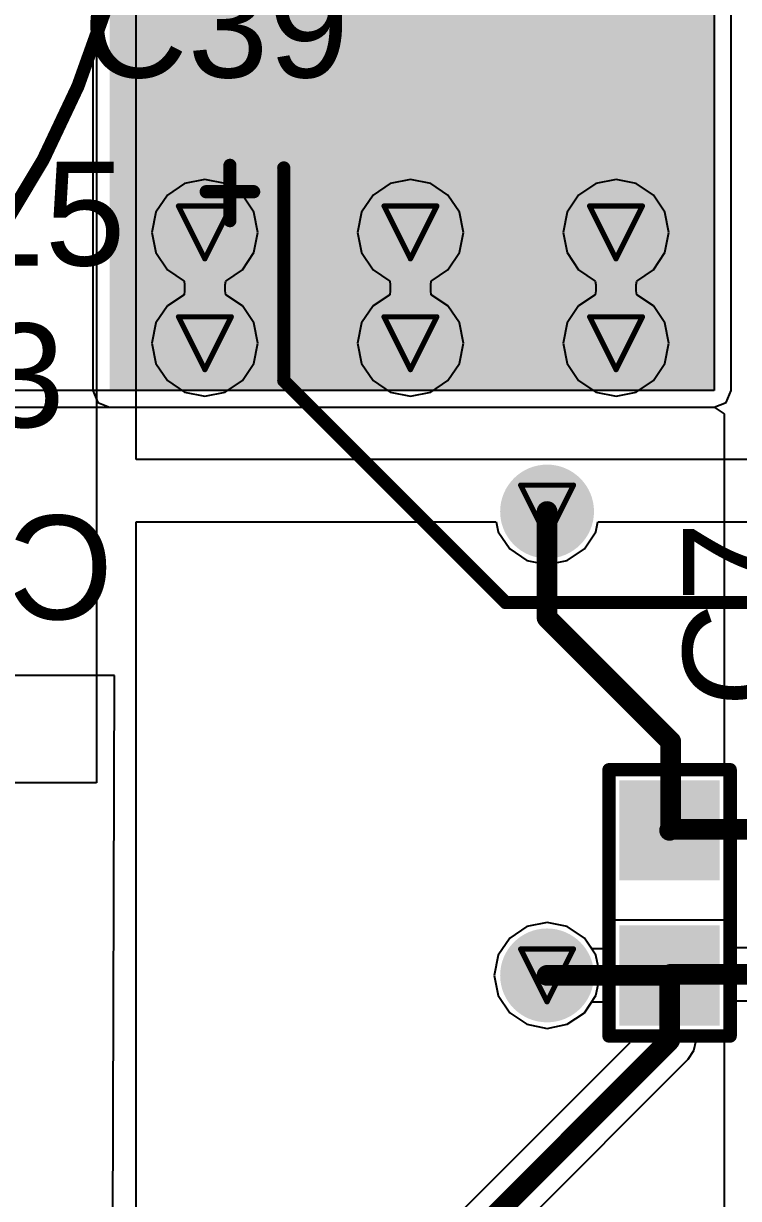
# Model space of a CAD drawing. Header units: inches. Extents: x -3 to 423, y -3 to 110.
# Drawn here: x 31.71 to 38.59, y 55.64 to 66.96 of the extents above; entities that cross this region are included whole.
import ezdxf

# ---------------------------------------------------------------- set-up
doc = ezdxf.new("R2010")
doc.units = ezdxf.units.IN
for name, color, linetype in [('Bottom Layer', 5, 'Continuous'), ('Bottom Overlay', 54, 'Continuous'), ('Bottom Paste', 16, 'Continuous'), ('Bottom Solder', 6, 'Continuous'), ('Drill Drawing', 1, 'Continuous'), ('Mid Layer', 16, 'Continuous'), ('Mid Layer 2', 76, 'Continuous'), ('Top Layer', 1, 'Continuous'), ('Top Overlay', 2, 'Continuous'), ('Top Paste', 8, 'Continuous'), ('Top Solder', 216, 'Continuous'), ('Via Holes', 16, 'Continuous')]:
    doc.layers.add(name, color=color, linetype=linetype)
doc.styles.add('Arial', font='', dxfattribs={"height": 0.2})
doc.styles.get('Arial').set_extended_font_data('Arial')

# ---------------------------------------------------------------- blocks, each defined once
blk = doc.blocks.new('DGH256Q2R7_B_2')
at = {"layer": 'Bottom Overlay'}
blk.add_lwpolyline([(8, 0, 0.127, 0.127, 1), (-8, 0, 0.127, 0.127, 1)], format="xyseb", close=True, dxfattribs=at)
blk = doc.blocks.new('50SVPF68M_B_43')
at = {"layer": 'Bottom Layer'}
blk.add_hatch(color=5, dxfattribs=at).paths.add_polyline_path([(-6.75, 0.825), (-2.25, 0.825), (-2.25, -0.825), (-6.75, -0.825)])
at = {"layer": 'Bottom Paste'}
blk.add_hatch(color=16, dxfattribs=at).paths.add_polyline_path([(-6.75, 0.825), (-2.25, 0.825), (-2.25, -0.825), (-6.75, -0.825)])
at = {"layer": 'Bottom Solder'}
blk.add_hatch(color=6, dxfattribs=at).paths.add_polyline_path([(-6.801, 0.876), (-2.199, 0.876), (-2.199, -0.876), (-6.801, -0.876)])
at = {"layer": 'Bottom Overlay'}
for points in [[(-5.745, -1.549, 0.127, 0.127, 0), (-5.745, -1.016, 0.127, 0.127, 0)], [(-5.226, -3.09, 0.127, 0.127, 0), (-5.226, -1.041, 0.127, 0.127, 0)], [(-5.973, -1.27, 0.127, 0.127, 0), (-5.516, -1.27, 0.127, 0.127, 0)], [(-5.226, -3.09, 0.127, 0.127, 0), (-3.09, -5.226, 0.127, 0.127, 0)], [(-3.09, -5.226, 0.127, 0.127, 0), (5.226, -5.226, 0.127, 0.127, 0)]]:
    blk.add_lwpolyline(points, format="xyseb", dxfattribs=at)
for points in [[(-5.776, -1.016, 0.0635, 0.0635, 1), (-5.713, -1.016, 0.0635, 0.0635, 1)], [(-5.258, -1.041, 0.0635, 0.0635, 1), (-5.194, -1.041, 0.0635, 0.0635, 1)], [(-6.005, -1.27, 0.0635, 0.0635, 1), (-5.941, -1.27, 0.0635, 0.0635, 1)], [(-5.548, -1.27, 0.0635, 0.0635, 1), (-5.484, -1.27, 0.0635, 0.0635, 1)], [(-5.776, -1.549, 0.0635, 0.0635, 1), (-5.713, -1.549, 0.0635, 0.0635, 1)], [(-5.258, -3.09, 0.0635, 0.0635, 1), (-5.194, -3.09, 0.0635, 0.0635, 1)], [(-5.258, -3.09, 0.0635, 0.0635, 1), (-5.194, -3.09, 0.0635, 0.0635, 1)], [(-3.122, -5.226, 0.0635, 0.0635, 1), (-3.058, -5.226, 0.0635, 0.0635, 1)], [(-3.122, -5.226, 0.0635, 0.0635, 1), (-3.058, -5.226, 0.0635, 0.0635, 1)]]:
    blk.add_lwpolyline(points, format="xyseb", close=True, dxfattribs=at)
blk = doc.blocks.new('0603C_TBD_75')
at = {"layer": 'Top Layer'}
for points in [[(-0.381, 0.381), (0.381, 0.381), (0.381, -0.381), (-0.381, -0.381)], [(1.016, 0.381), (1.778, 0.381), (1.778, -0.381), (1.016, -0.381)]]:
    blk.add_hatch(color=1, dxfattribs=at).paths.add_polyline_path(points)
at = {"layer": 'Top Paste'}
for points in [[(-0.381, 0.381), (0.381, 0.381), (0.381, -0.381), (-0.381, -0.381)], [(1.016, 0.381), (1.778, 0.381), (1.778, -0.381), (1.016, -0.381)]]:
    blk.add_hatch(color=8, dxfattribs=at).paths.add_polyline_path(points)
at = {"layer": 'Top Solder'}
for points in [[(-0.4826, 0.4826), (0.4826, 0.4826), (0.4826, -0.4826), (-0.4826, -0.4826)], [(0.9144, 0.4826), (1.8796, 0.4826), (1.8796, -0.4826), (0.9144, -0.4826)]]:
    blk.add_hatch(color=216, dxfattribs=at).paths.add_polyline_path(points)
at = {"layer": 'Top Overlay'}
for points in [[(-0.5842, -0.5842, 0.127, 0.127, 0), (-0.5842, 0.5842, 0.127, 0.127, 0)], [(1.9812, 0.5842, 0.127, 0.127, 0), (-0.5842, 0.5842, 0.127, 0.127, 0)], [(1.9812, -0.5842, 0.127, 0.127, 0), (1.9812, 0.5842, 0.127, 0.127, 0)], [(1.9812, -0.5842, 0.127, 0.127, 0), (-0.5842, -0.5842, 0.127, 0.127, 0)]]:
    blk.add_lwpolyline(points, format="xyseb", dxfattribs=at)
for points in [[(-0.61595, 0.5842, 0.0635, 0.0635, 1), (-0.55245, 0.5842, 0.0635, 0.0635, 1)], [(-0.61595, 0.5842, 0.0635, 0.0635, 1), (-0.55245, 0.5842, 0.0635, 0.0635, 1)], [(1.94945, 0.5842, 0.0635, 0.0635, 1), (2.01295, 0.5842, 0.0635, 0.0635, 1)], [(1.94945, 0.5842, 0.0635, 0.0635, 1), (2.01295, 0.5842, 0.0635, 0.0635, 1)], [(-0.61595, -0.5842, 0.0635, 0.0635, 1), (-0.55245, -0.5842, 0.0635, 0.0635, 1)], [(-0.61595, -0.5842, 0.0635, 0.0635, 1), (-0.55245, -0.5842, 0.0635, 0.0635, 1)], [(1.94945, -0.5842, 0.0635, 0.0635, 1), (2.01295, -0.5842, 0.0635, 0.0635, 1)], [(1.94945, -0.5842, 0.0635, 0.0635, 1), (2.01295, -0.5842, 0.0635, 0.0635, 1)]]:
    blk.add_lwpolyline(points, format="xyseb", close=True, dxfattribs=at)

msp = doc.modelspace()

# ---------------------------------------------------------------- hatches: boundary and pattern name
at = {"layer": 'Bottom Layer'}
msp.add_hatch(color=5, dxfattribs=at).paths.add_polyline_path([(32.537, 63.426), (38.36, 63.426), (38.36, 67.996), (32.537, 67.996)])
h = msp.add_hatch(color=5, dxfattribs=at)
edge = h.paths.add_edge_path()
edge.add_arc((33.454, 64.948), 0.35, 0, 360)
h = msp.add_hatch(color=5, dxfattribs=at)
edge = h.paths.add_edge_path()
edge.add_arc((35.434, 64.948), 0.35, 0, 360)
h = msp.add_hatch(color=5, dxfattribs=at)
edge = h.paths.add_edge_path()
edge.add_arc((37.414, 64.948), 0.35, 0, 360)
h = msp.add_hatch(color=5, dxfattribs=at)
edge = h.paths.add_edge_path()
edge.add_arc((33.454, 63.881), 0.35, 0, 360)
h = msp.add_hatch(color=5, dxfattribs=at)
edge = h.paths.add_edge_path()
edge.add_arc((35.434, 63.881), 0.35, 0, 360)
h = msp.add_hatch(color=5, dxfattribs=at)
edge = h.paths.add_edge_path()
edge.add_arc((37.414, 63.881), 0.35, 0, 360)
h = msp.add_hatch(color=5, dxfattribs=at)
edge = h.paths.add_edge_path()
edge.add_arc((36.75, 62.26), 0.35, 0, 360)
h = msp.add_hatch(color=5, dxfattribs=at)
edge = h.paths.add_edge_path()
edge.add_arc((36.75, 57.793), 0.35, 0, 360)
at = {"layer": 'Bottom Solder'}
h = msp.add_hatch(color=6, dxfattribs=at)
edge = h.paths.add_edge_path()
edge.add_arc((33.454, 64.948), 0.452, 0, 360)
h = msp.add_hatch(color=6, dxfattribs=at)
edge = h.paths.add_edge_path()
edge.add_arc((35.434, 64.948), 0.452, 0, 360)
h = msp.add_hatch(color=6, dxfattribs=at)
edge = h.paths.add_edge_path()
edge.add_arc((37.414, 64.948), 0.452, 0, 360)
h = msp.add_hatch(color=6, dxfattribs=at)
edge = h.paths.add_edge_path()
edge.add_arc((33.454, 63.881), 0.452, 0, 360)
h = msp.add_hatch(color=6, dxfattribs=at)
edge = h.paths.add_edge_path()
edge.add_arc((35.434, 63.881), 0.452, 0, 360)
h = msp.add_hatch(color=6, dxfattribs=at)
edge = h.paths.add_edge_path()
edge.add_arc((37.414, 63.881), 0.452, 0, 360)
h = msp.add_hatch(color=6, dxfattribs=at)
edge = h.paths.add_edge_path()
edge.add_arc((36.75, 62.26), 0.452, 0, 360)
h = msp.add_hatch(color=6, dxfattribs=at)
edge = h.paths.add_edge_path()
edge.add_arc((36.75, 57.793), 0.452, 0, 360)
at = {"layer": 'Mid Layer'}
h = msp.add_hatch(color=16, dxfattribs=at)
edge = h.paths.add_edge_path()
edge.add_arc((33.454, 64.948), 0.35, 0, 360)
h = msp.add_hatch(color=16, dxfattribs=at)
edge = h.paths.add_edge_path()
edge.add_arc((35.434, 64.948), 0.35, 0, 360)
h = msp.add_hatch(color=16, dxfattribs=at)
edge = h.paths.add_edge_path()
edge.add_arc((37.414, 64.948), 0.35, 0, 360)
h = msp.add_hatch(color=16, dxfattribs=at)
edge = h.paths.add_edge_path()
edge.add_arc((33.454, 63.881), 0.35, 0, 360)
h = msp.add_hatch(color=16, dxfattribs=at)
edge = h.paths.add_edge_path()
edge.add_arc((35.434, 63.881), 0.35, 0, 360)
h = msp.add_hatch(color=16, dxfattribs=at)
edge = h.paths.add_edge_path()
edge.add_arc((37.414, 63.881), 0.35, 0, 360)
h = msp.add_hatch(color=16, dxfattribs=at)
edge = h.paths.add_edge_path()
edge.add_arc((36.75, 62.26), 0.35, 0, 360)
h = msp.add_hatch(color=16, dxfattribs=at)
edge = h.paths.add_edge_path()
edge.add_arc((36.75, 57.793), 0.35, 0, 360)
at = {"layer": 'Mid Layer 2'}
h = msp.add_hatch(color=76, dxfattribs=at)
edge = h.paths.add_edge_path()
edge.add_arc((33.454, 64.948), 0.35, 0, 360)
h = msp.add_hatch(color=76, dxfattribs=at)
edge = h.paths.add_edge_path()
edge.add_arc((35.434, 64.948), 0.35, 0, 360)
h = msp.add_hatch(color=76, dxfattribs=at)
edge = h.paths.add_edge_path()
edge.add_arc((37.414, 64.948), 0.35, 0, 360)
h = msp.add_hatch(color=76, dxfattribs=at)
edge = h.paths.add_edge_path()
edge.add_arc((33.454, 63.881), 0.35, 0, 360)
h = msp.add_hatch(color=76, dxfattribs=at)
edge = h.paths.add_edge_path()
edge.add_arc((35.434, 63.881), 0.35, 0, 360)
h = msp.add_hatch(color=76, dxfattribs=at)
edge = h.paths.add_edge_path()
edge.add_arc((37.414, 63.881), 0.35, 0, 360)
h = msp.add_hatch(color=76, dxfattribs=at)
edge = h.paths.add_edge_path()
edge.add_arc((36.75, 62.26), 0.35, 0, 360)
h = msp.add_hatch(color=76, dxfattribs=at)
edge = h.paths.add_edge_path()
edge.add_arc((36.75, 57.793), 0.35, 0, 360)
at = {"layer": 'Top Layer'}
h = msp.add_hatch(color=1, dxfattribs=at)
edge = h.paths.add_edge_path()
edge.add_arc((33.454, 64.948), 0.35, 0, 360)
h = msp.add_hatch(color=1, dxfattribs=at)
edge = h.paths.add_edge_path()
edge.add_arc((35.434, 64.948), 0.35, 0, 360)
h = msp.add_hatch(color=1, dxfattribs=at)
edge = h.paths.add_edge_path()
edge.add_arc((37.414, 64.948), 0.35, 0, 360)
h = msp.add_hatch(color=1, dxfattribs=at)
edge = h.paths.add_edge_path()
edge.add_arc((33.454, 63.881), 0.35, 0, 360)
h = msp.add_hatch(color=1, dxfattribs=at)
edge = h.paths.add_edge_path()
edge.add_arc((35.434, 63.881), 0.35, 0, 360)
h = msp.add_hatch(color=1, dxfattribs=at)
edge = h.paths.add_edge_path()
edge.add_arc((37.414, 63.881), 0.35, 0, 360)
h = msp.add_hatch(color=1, dxfattribs=at)
edge = h.paths.add_edge_path()
edge.add_arc((36.75, 62.26), 0.35, 0, 360)
h = msp.add_hatch(color=1, dxfattribs=at)
edge = h.paths.add_edge_path()
edge.add_arc((36.75, 57.793), 0.35, 0, 360)
at = {"layer": 'Top Solder'}
h = msp.add_hatch(color=216, dxfattribs=at)
edge = h.paths.add_edge_path()
edge.add_arc((33.454, 64.948), 0.452, 0, 360)
h = msp.add_hatch(color=216, dxfattribs=at)
edge = h.paths.add_edge_path()
edge.add_arc((35.434, 64.948), 0.452, 0, 360)
h = msp.add_hatch(color=216, dxfattribs=at)
edge = h.paths.add_edge_path()
edge.add_arc((37.414, 64.948), 0.452, 0, 360)
h = msp.add_hatch(color=216, dxfattribs=at)
edge = h.paths.add_edge_path()
edge.add_arc((33.454, 63.881), 0.452, 0, 360)
h = msp.add_hatch(color=216, dxfattribs=at)
edge = h.paths.add_edge_path()
edge.add_arc((35.434, 63.881), 0.452, 0, 360)
h = msp.add_hatch(color=216, dxfattribs=at)
edge = h.paths.add_edge_path()
edge.add_arc((37.414, 63.881), 0.452, 0, 360)
h = msp.add_hatch(color=216, dxfattribs=at)
edge = h.paths.add_edge_path()
edge.add_arc((36.75, 62.26), 0.452, 0, 360)
h = msp.add_hatch(color=216, dxfattribs=at)
edge = h.paths.add_edge_path()
edge.add_arc((36.75, 57.793), 0.452, 0, 360)
at = {"layer": 'Via Holes'}
h = msp.add_hatch(color=7, dxfattribs=at)
edge = h.paths.add_edge_path()
edge.add_arc((33.454, 64.948), 0.25, 0, 360)
h = msp.add_hatch(color=7, dxfattribs=at)
edge = h.paths.add_edge_path()
edge.add_arc((35.434, 64.948), 0.25, 0, 360)
h = msp.add_hatch(color=7, dxfattribs=at)
edge = h.paths.add_edge_path()
edge.add_arc((37.414, 64.948), 0.25, 0, 360)
h = msp.add_hatch(color=7, dxfattribs=at)
edge = h.paths.add_edge_path()
edge.add_arc((33.454, 63.881), 0.25, 0, 360)
h = msp.add_hatch(color=7, dxfattribs=at)
edge = h.paths.add_edge_path()
edge.add_arc((35.434, 63.881), 0.25, 0, 360)
h = msp.add_hatch(color=7, dxfattribs=at)
edge = h.paths.add_edge_path()
edge.add_arc((37.414, 63.881), 0.25, 0, 360)
h = msp.add_hatch(color=7, dxfattribs=at)
edge = h.paths.add_edge_path()
edge.add_arc((36.75, 62.26), 0.25, 0, 360)
h = msp.add_hatch(color=7, dxfattribs=at)
edge = h.paths.add_edge_path()
edge.add_arc((36.75, 57.793), 0.25, 0, 360)

# ---------------------------------------------------------------- linework, layer by layer
at = {"layer": 'Bottom Layer'}
for p, q in [((32.375, 67.996), (32.375, 63.426)), ((32.375, 63.426), (32.423, 63.311)), ((32.423, 63.311), (32.537, 63.264)), ((32.537, 63.264), (38.36, 63.264)), ((38.36, 63.264), (38.455, 63.201)), ((38.455, 63.201), (38.455, 51.385)), ((32.584, 60.681), (30.531, 60.681)), ((32.462, 22.569), (32.584, 60.681)), ((36.75, 58.303), (36.555, 58.264)), ((36.945, 58.264), (36.75, 58.303)), ((36.555, 58.264), (36.39, 58.153)), ((37.11, 58.153), (36.945, 58.264)), ((36.39, 58.153), (36.279, 57.988)), ((37.221, 57.988), (37.11, 58.153)), ((36.279, 57.988), (36.24, 57.793)), ((37.26, 57.793), (37.221, 57.988)), ((36.24, 57.793), (36.279, 57.598)), ((37.221, 57.598), (37.26, 57.793)), ((36.279, 57.598), (36.39, 57.433)), ((37.11, 57.433), (37.221, 57.598)), ((36.39, 57.433), (36.555, 57.322)), ((36.945, 57.322), (37.11, 57.433)), ((36.555, 57.322), (36.75, 57.283)), ((36.75, 57.283), (36.945, 57.322))]:
    msp.add_line(p, q, dxfattribs=at)
at = {"layer": 'Drill Drawing'}
for points in [[(33.2, 65.202, 0.0508, 0.0508, 0), (33.708, 65.202, 0.0508, 0.0508, 0)], [(33.2, 65.202, 0.0508, 0.0508, 0), (33.454, 64.694, 0.0508, 0.0508, 0)], [(33.454, 64.694, 0.0508, 0.0508, 0), (33.708, 65.202, 0.0508, 0.0508, 0)], [(35.18, 65.202, 0.0508, 0.0508, 0), (35.688, 65.202, 0.0508, 0.0508, 0)], [(35.18, 65.202, 0.0508, 0.0508, 0), (35.434, 64.694, 0.0508, 0.0508, 0)], [(35.434, 64.694, 0.0508, 0.0508, 0), (35.688, 65.202, 0.0508, 0.0508, 0)], [(37.16, 65.202, 0.0508, 0.0508, 0), (37.668, 65.202, 0.0508, 0.0508, 0)], [(37.16, 65.202, 0.0508, 0.0508, 0), (37.414, 64.694, 0.0508, 0.0508, 0)], [(37.414, 64.694, 0.0508, 0.0508, 0), (37.668, 65.202, 0.0508, 0.0508, 0)], [(33.2, 64.135, 0.0508, 0.0508, 0), (33.708, 64.135, 0.0508, 0.0508, 0)], [(33.2, 64.135, 0.0508, 0.0508, 0), (33.454, 63.627, 0.0508, 0.0508, 0)], [(33.454, 63.627, 0.0508, 0.0508, 0), (33.708, 64.135, 0.0508, 0.0508, 0)], [(35.18, 64.135, 0.0508, 0.0508, 0), (35.688, 64.135, 0.0508, 0.0508, 0)], [(35.18, 64.135, 0.0508, 0.0508, 0), (35.434, 63.627, 0.0508, 0.0508, 0)], [(35.434, 63.627, 0.0508, 0.0508, 0), (35.688, 64.135, 0.0508, 0.0508, 0)], [(37.16, 64.135, 0.0508, 0.0508, 0), (37.668, 64.135, 0.0508, 0.0508, 0)], [(37.16, 64.135, 0.0508, 0.0508, 0), (37.414, 63.627, 0.0508, 0.0508, 0)], [(37.414, 63.627, 0.0508, 0.0508, 0), (37.668, 64.135, 0.0508, 0.0508, 0)], [(36.496, 62.514, 0.0508, 0.0508, 0), (37.004, 62.514, 0.0508, 0.0508, 0)], [(36.496, 62.514, 0.0508, 0.0508, 0), (36.75, 62.006, 0.0508, 0.0508, 0)], [(36.75, 62.006, 0.0508, 0.0508, 0), (37.004, 62.514, 0.0508, 0.0508, 0)], [(36.496, 58.047, 0.0508, 0.0508, 0), (37.004, 58.047, 0.0508, 0.0508, 0)], [(36.496, 58.047, 0.0508, 0.0508, 0), (36.75, 57.539, 0.0508, 0.0508, 0)], [(36.75, 57.539, 0.0508, 0.0508, 0), (37.004, 58.047, 0.0508, 0.0508, 0)]]:
    msp.add_lwpolyline(points, format="xyseb", dxfattribs=at)
for points in [[(33.187, 65.202, 0.0254, 0.0254, 1), (33.213, 65.202, 0.0254, 0.0254, 1)], [(33.187, 65.202, 0.0254, 0.0254, 1), (33.213, 65.202, 0.0254, 0.0254, 1)], [(33.695, 65.202, 0.0254, 0.0254, 1), (33.721, 65.202, 0.0254, 0.0254, 1)], [(33.695, 65.202, 0.0254, 0.0254, 1), (33.721, 65.202, 0.0254, 0.0254, 1)], [(35.167, 65.202, 0.0254, 0.0254, 1), (35.193, 65.202, 0.0254, 0.0254, 1)], [(35.167, 65.202, 0.0254, 0.0254, 1), (35.193, 65.202, 0.0254, 0.0254, 1)], [(35.675, 65.202, 0.0254, 0.0254, 1), (35.701, 65.202, 0.0254, 0.0254, 1)], [(35.675, 65.202, 0.0254, 0.0254, 1), (35.701, 65.202, 0.0254, 0.0254, 1)], [(37.147, 65.202, 0.0254, 0.0254, 1), (37.173, 65.202, 0.0254, 0.0254, 1)], [(37.147, 65.202, 0.0254, 0.0254, 1), (37.173, 65.202, 0.0254, 0.0254, 1)], [(37.656, 65.202, 0.0254, 0.0254, 1), (37.681, 65.202, 0.0254, 0.0254, 1)], [(37.656, 65.202, 0.0254, 0.0254, 1), (37.681, 65.202, 0.0254, 0.0254, 1)], [(33.441, 64.694, 0.0254, 0.0254, 1), (33.467, 64.694, 0.0254, 0.0254, 1)], [(33.441, 64.694, 0.0254, 0.0254, 1), (33.467, 64.694, 0.0254, 0.0254, 1)], [(35.421, 64.694, 0.0254, 0.0254, 1), (35.447, 64.694, 0.0254, 0.0254, 1)], [(35.421, 64.694, 0.0254, 0.0254, 1), (35.447, 64.694, 0.0254, 0.0254, 1)], [(37.401, 64.694, 0.0254, 0.0254, 1), (37.427, 64.694, 0.0254, 0.0254, 1)], [(37.401, 64.694, 0.0254, 0.0254, 1), (37.427, 64.694, 0.0254, 0.0254, 1)], [(33.187, 64.135, 0.0254, 0.0254, 1), (33.213, 64.135, 0.0254, 0.0254, 1)], [(33.187, 64.135, 0.0254, 0.0254, 1), (33.213, 64.135, 0.0254, 0.0254, 1)], [(33.695, 64.135, 0.0254, 0.0254, 1), (33.721, 64.135, 0.0254, 0.0254, 1)], [(33.695, 64.135, 0.0254, 0.0254, 1), (33.721, 64.135, 0.0254, 0.0254, 1)], [(35.167, 64.135, 0.0254, 0.0254, 1), (35.193, 64.135, 0.0254, 0.0254, 1)], [(35.167, 64.135, 0.0254, 0.0254, 1), (35.193, 64.135, 0.0254, 0.0254, 1)], [(35.675, 64.135, 0.0254, 0.0254, 1), (35.701, 64.135, 0.0254, 0.0254, 1)], [(35.675, 64.135, 0.0254, 0.0254, 1), (35.701, 64.135, 0.0254, 0.0254, 1)], [(37.147, 64.135, 0.0254, 0.0254, 1), (37.173, 64.135, 0.0254, 0.0254, 1)], [(37.147, 64.135, 0.0254, 0.0254, 1), (37.173, 64.135, 0.0254, 0.0254, 1)], [(37.656, 64.135, 0.0254, 0.0254, 1), (37.681, 64.135, 0.0254, 0.0254, 1)], [(37.656, 64.135, 0.0254, 0.0254, 1), (37.681, 64.135, 0.0254, 0.0254, 1)], [(33.441, 63.627, 0.0254, 0.0254, 1), (33.467, 63.627, 0.0254, 0.0254, 1)], [(33.441, 63.627, 0.0254, 0.0254, 1), (33.467, 63.627, 0.0254, 0.0254, 1)], [(35.421, 63.627, 0.0254, 0.0254, 1), (35.447, 63.627, 0.0254, 0.0254, 1)], [(35.421, 63.627, 0.0254, 0.0254, 1), (35.447, 63.627, 0.0254, 0.0254, 1)], [(37.401, 63.627, 0.0254, 0.0254, 1), (37.427, 63.627, 0.0254, 0.0254, 1)], [(37.401, 63.627, 0.0254, 0.0254, 1), (37.427, 63.627, 0.0254, 0.0254, 1)], [(36.483, 62.514, 0.0254, 0.0254, 1), (36.509, 62.514, 0.0254, 0.0254, 1)], [(36.483, 62.514, 0.0254, 0.0254, 1), (36.509, 62.514, 0.0254, 0.0254, 1)], [(36.991, 62.514, 0.0254, 0.0254, 1), (37.017, 62.514, 0.0254, 0.0254, 1)], [(36.991, 62.514, 0.0254, 0.0254, 1), (37.017, 62.514, 0.0254, 0.0254, 1)], [(36.737, 62.006, 0.0254, 0.0254, 1), (36.763, 62.006, 0.0254, 0.0254, 1)], [(36.737, 62.006, 0.0254, 0.0254, 1), (36.763, 62.006, 0.0254, 0.0254, 1)], [(36.483, 58.047, 0.0254, 0.0254, 1), (36.509, 58.047, 0.0254, 0.0254, 1)], [(36.483, 58.047, 0.0254, 0.0254, 1), (36.509, 58.047, 0.0254, 0.0254, 1)], [(36.991, 58.047, 0.0254, 0.0254, 1), (37.017, 58.047, 0.0254, 0.0254, 1)], [(36.991, 58.047, 0.0254, 0.0254, 1), (37.017, 58.047, 0.0254, 0.0254, 1)], [(36.737, 57.539, 0.0254, 0.0254, 1), (36.763, 57.539, 0.0254, 0.0254, 1)], [(36.737, 57.539, 0.0254, 0.0254, 1), (36.763, 57.539, 0.0254, 0.0254, 1)]]:
    msp.add_lwpolyline(points, format="xyseb", close=True, dxfattribs=at)
at = {"layer": 'Mid Layer'}
for p, q in [((33.259, 65.419), (33.094, 65.308)), ((33.454, 65.458), (33.259, 65.419)), ((33.649, 65.419), (33.454, 65.458)), ((33.815, 65.308), (33.649, 65.419)), ((35.239, 65.419), (35.074, 65.308)), ((35.434, 65.458), (35.239, 65.419)), ((35.629, 65.419), (35.434, 65.458)), ((35.795, 65.308), (35.629, 65.419)), ((37.219, 65.419), (37.054, 65.308)), ((37.414, 65.458), (37.219, 65.419)), ((37.609, 65.419), (37.414, 65.458)), ((37.775, 65.308), (37.609, 65.419)), ((33.094, 65.308), (32.983, 65.143)), ((33.925, 65.143), (33.815, 65.308)), ((35.074, 65.308), (34.963, 65.143)), ((35.905, 65.143), (35.795, 65.308)), ((37.054, 65.308), (36.943, 65.143)), ((37.885, 65.143), (37.775, 65.308)), ((32.983, 65.143), (32.944, 64.948)), ((33.964, 64.948), (33.925, 65.143)), ((34.963, 65.143), (34.924, 64.948)), ((35.944, 64.948), (35.905, 65.143)), ((36.943, 65.143), (36.904, 64.948)), ((37.924, 64.948), (37.885, 65.143)), ((32.944, 64.948), (32.983, 64.753)), ((33.925, 64.753), (33.964, 64.948)), ((34.924, 64.948), (34.963, 64.753)), ((35.905, 64.753), (35.944, 64.948)), ((36.904, 64.948), (36.943, 64.753)), ((37.885, 64.753), (37.924, 64.948)), ((32.983, 64.753), (33.094, 64.587)), ((33.815, 64.587), (33.925, 64.753)), ((34.963, 64.753), (35.074, 64.587)), ((35.795, 64.587), (35.905, 64.753)), ((36.943, 64.753), (37.054, 64.587)), ((37.775, 64.587), (37.885, 64.753)), ((33.094, 64.587), (33.254, 64.48)), ((33.655, 64.48), (33.815, 64.587)), ((35.074, 64.587), (35.234, 64.48)), ((35.635, 64.48), (35.795, 64.587)), ((37.054, 64.587), (37.214, 64.48)), ((37.615, 64.48), (37.775, 64.587)), ((33.254, 64.48), (33.259, 64.444)), ((33.259, 64.385), (33.254, 64.348)), ((33.259, 64.444), (33.259, 64.385)), ((33.649, 64.444), (33.655, 64.48)), ((33.649, 64.385), (33.649, 64.444)), ((33.655, 64.348), (33.649, 64.385)), ((35.234, 64.48), (35.239, 64.444)), ((35.239, 64.385), (35.234, 64.348)), ((35.239, 64.444), (35.239, 64.385)), ((35.629, 64.444), (35.635, 64.48)), ((35.629, 64.385), (35.629, 64.444)), ((35.635, 64.348), (35.629, 64.385)), ((37.214, 64.48), (37.219, 64.444)), ((37.219, 64.385), (37.214, 64.348)), ((37.219, 64.444), (37.219, 64.385)), ((37.609, 64.444), (37.615, 64.48)), ((37.609, 64.385), (37.609, 64.444)), ((37.615, 64.348), (37.609, 64.385)), ((33.254, 64.348), (33.094, 64.241)), ((33.815, 64.241), (33.655, 64.348)), ((35.234, 64.348), (35.074, 64.241)), ((35.795, 64.241), (35.635, 64.348)), ((37.214, 64.348), (37.054, 64.241)), ((37.775, 64.241), (37.615, 64.348)), ((33.094, 64.241), (32.983, 64.076)), ((33.925, 64.076), (33.815, 64.241)), ((35.074, 64.241), (34.963, 64.076)), ((35.905, 64.076), (35.795, 64.241)), ((37.054, 64.241), (36.943, 64.076)), ((37.885, 64.076), (37.775, 64.241)), ((32.983, 64.076), (32.944, 63.881)), ((33.964, 63.881), (33.925, 64.076)), ((34.963, 64.076), (34.924, 63.881)), ((35.944, 63.881), (35.905, 64.076)), ((36.943, 64.076), (36.904, 63.881)), ((37.924, 63.881), (37.885, 64.076)), ((32.944, 63.881), (32.983, 63.686)), ((33.925, 63.686), (33.964, 63.881)), ((34.924, 63.881), (34.963, 63.686)), ((35.905, 63.686), (35.944, 63.881)), ((36.904, 63.881), (36.943, 63.686)), ((37.885, 63.686), (37.924, 63.881)), ((32.983, 63.686), (33.094, 63.521)), ((33.815, 63.521), (33.925, 63.686)), ((34.963, 63.686), (35.074, 63.521)), ((35.795, 63.521), (35.905, 63.686)), ((36.943, 63.686), (37.054, 63.521)), ((37.775, 63.521), (37.885, 63.686)), ((33.094, 63.521), (33.259, 63.41)), ((33.649, 63.41), (33.815, 63.521)), ((35.074, 63.521), (35.239, 63.41)), ((35.629, 63.41), (35.795, 63.521)), ((37.054, 63.521), (37.219, 63.41)), ((37.609, 63.41), (37.775, 63.521)), ((33.259, 63.41), (33.454, 63.371)), ((33.454, 63.371), (33.649, 63.41)), ((35.239, 63.41), (35.434, 63.371)), ((35.434, 63.371), (35.629, 63.41)), ((37.219, 63.41), (37.414, 63.371)), ((37.414, 63.371), (37.609, 63.41)), ((32.584, 60.681), (30.531, 60.681)), ((32.393, 0.89), (32.584, 60.681)), ((36.75, 58.303), (36.555, 58.264)), ((36.945, 58.264), (36.75, 58.303)), ((36.555, 58.264), (36.39, 58.153)), ((37.11, 58.153), (36.945, 58.264)), ((36.39, 58.153), (36.279, 57.988)), ((37.221, 57.988), (37.11, 58.153)), ((36.279, 57.988), (36.24, 57.793)), ((37.26, 57.793), (37.221, 57.988)), ((36.24, 57.793), (36.279, 57.598)), ((37.221, 57.598), (37.26, 57.793)), ((36.279, 57.598), (36.39, 57.433)), ((37.11, 57.433), (37.221, 57.598)), ((36.39, 57.433), (36.555, 57.322)), ((36.945, 57.322), (37.11, 57.433)), ((36.555, 57.322), (36.75, 57.283)), ((36.75, 57.283), (36.945, 57.322))]:
    msp.add_line(p, q, dxfattribs=at)
at = {"layer": 'Mid Layer 2'}
for p, q in [((32.41, 69.52), (32.41, 59.649)), ((32.791, 62.76), (32.791, 69.274)), ((39.938, 62.76), (32.791, 62.76)), ((32.791, 22.35), (32.792, 62.161)), ((32.792, 62.161), (36.26, 62.161)), ((36.26, 62.161), (36.279, 62.065)), ((37.221, 62.065), (37.24, 62.161)), ((37.24, 62.161), (44.934, 62.161)), ((36.279, 62.065), (36.39, 61.9)), ((37.11, 61.9), (37.221, 62.065)), ((36.39, 61.9), (36.555, 61.789)), ((36.945, 61.789), (37.11, 61.9)), ((36.555, 61.789), (36.75, 61.75)), ((36.75, 61.75), (36.945, 61.789)), ((32.41, 59.649), (31.484, 59.649))]:
    msp.add_line(p, q, dxfattribs=at)
at = {"layer": 'Top Layer'}
for p, q in [((38.36, 67.92), (38.36, 63.426)), ((38.522, 63.426), (38.522, 67.92)), ((38.36, 63.426), (30.226, 63.426)), ((38.475, 63.311), (38.522, 63.426)), ((30.226, 63.264), (38.36, 63.264)), ((38.36, 63.264), (38.475, 63.311)), ((32.584, 60.681), (31.532, 60.681)), ((32.459, 21.614), (32.584, 60.681)), ((36.75, 58.303), (36.555, 58.264)), ((36.945, 58.264), (36.75, 58.303)), ((38.461, 58.324), (37.399, 58.324)), ((37.399, 58.324), (37.399, 58.048)), ((38.461, 58.058), (38.461, 58.324)), ((36.555, 58.264), (36.39, 58.153)), ((37.11, 58.153), (36.945, 58.264)), ((36.39, 58.153), (36.279, 57.988)), ((37.181, 58.048), (37.11, 58.153)), ((37.399, 58.048), (37.181, 58.048)), ((39.749, 58.058), (38.461, 58.058)), ((36.279, 57.988), (36.24, 57.793)), ((36.24, 57.793), (36.279, 57.598)), ((36.279, 57.598), (36.39, 57.433)), ((37.11, 57.433), (37.181, 57.538)), ((37.181, 57.538), (37.399, 57.538)), ((37.399, 57.538), (37.399, 57.262)), ((38.461, 57.262), (38.461, 57.548)), ((38.461, 57.548), (39.749, 57.548)), ((36.39, 57.433), (36.555, 57.322)), ((36.945, 57.322), (37.11, 57.433)), ((36.555, 57.322), (36.75, 57.283)), ((36.75, 57.283), (36.945, 57.322)), ((37.399, 57.262), (37.499, 57.262)), ((37.499, 57.262), (37.547, 57.145)), ((38.185, 57.167), (38.185, 57.262)), ((38.185, 57.262), (38.461, 57.262)), ((37.547, 57.145), (34.504, 54.101)), ((38.165, 57.069), (38.185, 57.167)), ((38.11, 56.987), (38.165, 57.069)), ((35.342, 54.218), (38.11, 56.987))]:
    msp.add_line(p, q, dxfattribs=at)
for points in [[(36.75, 61.237, 0.2, 0.2, 0), (36.75, 62.26, 0.2, 0.2, 0)], [(36.75, 61.237, 0.2, 0.2, 0), (37.94, 60.047, 0.2, 0.2, 0)], [(37.94, 59.2, 0.2, 0.2, 0), (37.94, 60.047, 0.2, 0.2, 0)], [(37.93, 59.19, 0.2, 0.2, 0), (37.94, 59.2, 0.2, 0.2, 0)], [(37.94, 59.2, 0.2, 0.2, 0), (40.28, 59.2, 0.2, 0.2, 0)], [(36.75, 57.793, 0.2, 0.2, 0), (37.93, 57.793, 0.2, 0.2, 0)], [(37.93, 57.793, 0.2, 0.2, 0), (37.94, 57.803, 0.2, 0.2, 0)], [(37.93, 57.167, 0.2, 0.2, 0), (37.93, 57.793, 0.2, 0.2, 0)], [(37.94, 57.803, 0.2, 0.2, 0), (40.28, 57.803, 0.2, 0.2, 0)], [(34.333, 53.57, 0.2, 0.2, 0), (37.93, 57.167, 0.2, 0.2, 0)]]:
    msp.add_lwpolyline(points, format="xyseb", dxfattribs=at)
for points in [[(36.7, 62.26, 0.1, 0.1, 1), (36.8, 62.26, 0.1, 0.1, 1)], [(36.7, 61.237, 0.1, 0.1, 1), (36.8, 61.237, 0.1, 0.1, 1)], [(36.7, 61.237, 0.1, 0.1, 1), (36.8, 61.237, 0.1, 0.1, 1)], [(37.89, 60.047, 0.1, 0.1, 1), (37.99, 60.047, 0.1, 0.1, 1)], [(37.89, 60.047, 0.1, 0.1, 1), (37.99, 60.047, 0.1, 0.1, 1)], [(37.89, 59.2, 0.1, 0.1, 1), (37.99, 59.2, 0.1, 0.1, 1)], [(37.89, 59.2, 0.1, 0.1, 1), (37.99, 59.2, 0.1, 0.1, 1)], [(37.89, 59.2, 0.1, 0.1, 1), (37.99, 59.2, 0.1, 0.1, 1)], [(37.88, 59.19, 0.1, 0.1, 1), (37.98, 59.19, 0.1, 0.1, 1)], [(36.7, 57.793, 0.1, 0.1, 1), (36.8, 57.793, 0.1, 0.1, 1)], [(37.88, 57.793, 0.1, 0.1, 1), (37.98, 57.793, 0.1, 0.1, 1)], [(37.88, 57.793, 0.1, 0.1, 1), (37.98, 57.793, 0.1, 0.1, 1)], [(37.88, 57.793, 0.1, 0.1, 1), (37.98, 57.793, 0.1, 0.1, 1)], [(37.89, 57.803, 0.1, 0.1, 1), (37.99, 57.803, 0.1, 0.1, 1)], [(37.89, 57.803, 0.1, 0.1, 1), (37.99, 57.803, 0.1, 0.1, 1)], [(37.88, 57.167, 0.1, 0.1, 1), (37.98, 57.167, 0.1, 0.1, 1)], [(37.88, 57.167, 0.1, 0.1, 1), (37.98, 57.167, 0.1, 0.1, 1)]]:
    msp.add_lwpolyline(points, format="xyseb", close=True, dxfattribs=at)

# ---------------------------------------------------------------- block references
for name, p, rotation in [('DGH256Q2R7_B_2', (24.841, 69.418), 90), ('0603C_TBD_75', (37.93, 59.19), 270)]:
    msp.add_blockref(name, p, dxfattribs=dict(rotation=rotation))
msp.add_blockref('50SVPF68M_B_43', (39.44, 66.61))

# ---------------------------------------------------------------- texts
at = {"layer": 'Bottom Overlay', "style": 'Arial', "text_generation_flag": 2}
msp.add_text('C49', height=1, dxfattribs=at).set_placement((32.575, 61.222))
at = {"layer": 'Top Overlay', "style": 'Arial'}
for s, p in [('C39', (32.28, 66.44)), ('C15', (30.127, 64.629)), ('Q3', (30.242, 63.072))]:
    msp.add_text(s, height=1, dxfattribs=at).set_placement(p)
msp.add_text('C7', height=1, rotation=90, dxfattribs=at).set_placement((39.06, 60.375))

doc.saveas('drawing.dxf')
